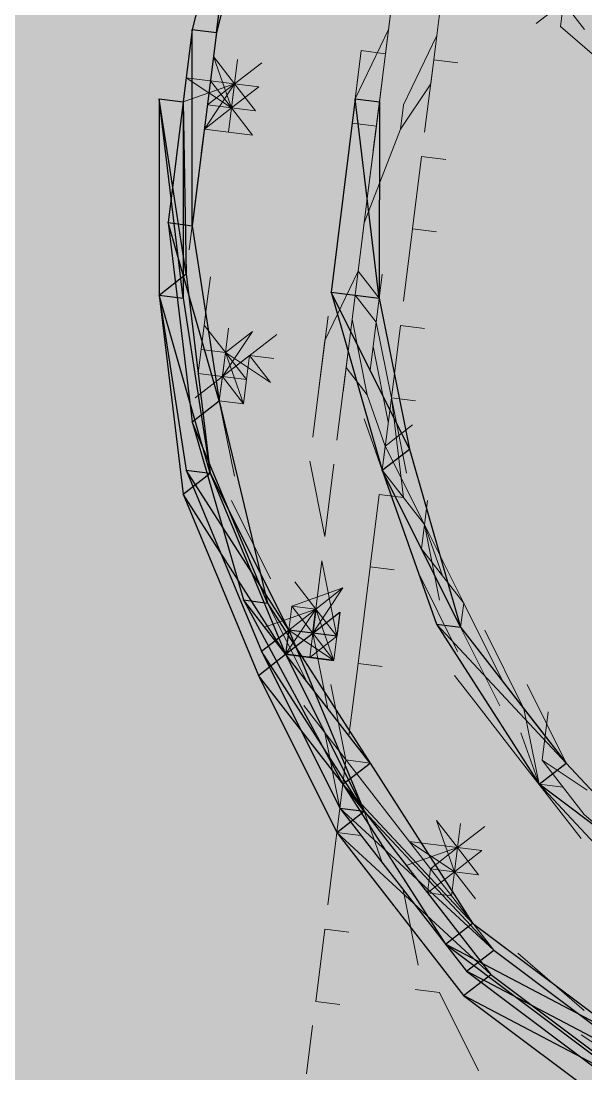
# Model space of a CAD drawing. Header units: metres. Extents: x -4 to 509425, y 7549 to 4732445.
# Drawn here: x 475992.9451 to 475993.1417, y 4719727.5795 to 4719727.9458 of the extents above; entities that cross this region are included whole.
import ezdxf

# ---------------------------------------------------------------- set-up
doc = ezdxf.new("R2010")
doc.units = ezdxf.units.M
doc.header["$LTSCALE"] = 0.01
doc.header["$MEASUREMENT"] = 0
doc.layers.get('0').update_dxf_attribs({"lineweight": 0})
doc.layers.add('_SUBESTACIÓN', color=1, linetype='Continuous')
doc.layers.add('SUBESTACION LA VID', color=253, linetype='Continuous')

# ---------------------------------------------------------------- blocks, each defined once
blk = doc.blocks.new('A$Cfff6051d')
at = {"layer": 'SUBESTACION LA VID', "transparency": 33554687}
h = blk.add_hatch(color=256, dxfattribs=at)
h.dxf.hatch_style = 2
h.paths.add_polyline_path([(475993.04663, 4719727.73284), (475993.05608, 4719727.74019), (475993.05503, 4719727.73179)])
h = blk.add_hatch(color=256, dxfattribs=at)
h.dxf.hatch_style = 2
h.paths.add_polyline_path([(475993.03717, 4719727.7255), (475993.04663, 4719727.73284), (475993.03823, 4719727.7339)])
at = {"layer": 'SUBESTACION LA VID', "lineweight": 0}
for p, q in [((475993.0131, 4719727.94182), (475993.01731, 4719727.97543)), ((475993.0719, 4719727.93445), (475993.07611, 4719727.96806)), ((475993.07611, 4719727.96806), (475993.07295, 4719727.94285)), ((475993.07611, 4719727.96806), (475993.07295, 4719727.94285)), ((475993.08975, 4719727.94075), (475993.09186, 4719727.95755)), ((475993.0047, 4719727.94288), (475993.00154, 4719727.91768)), ((475993.0047, 4719727.94288), (475993.00154, 4719727.91768)), ((475993.00154, 4719727.91768), (475993.0047, 4719727.94288)), ((475993.07295, 4719727.94285), (475993.06139, 4719727.91871)), ((475993.07295, 4719727.94285), (475993.06874, 4719727.90925)), ((475993.07295, 4719727.94285), (475993.06979, 4719727.91765)), ((475993.1559, 4719727.92392), (475993.13281, 4719727.94388)), ((475993.00365, 4719727.93448), (475993.00154, 4719727.91768)), ((475993.00994, 4719727.91662), (475993.01205, 4719727.93342)), ((475993.0635, 4719727.93551), (475993.06034, 4719727.91031)), ((475993.02045, 4719727.93237), (475993.01834, 4719727.91557)), ((475993.08554, 4719727.90715), (475993.0887, 4719727.93235)), ((475993.0971, 4719727.93129), (475993.0887, 4719727.93235)), ((475993.00259, 4719727.92608), (475993.01939, 4719727.92397)), ((475993.06245, 4719727.92711), (475993.06034, 4719727.91031)), ((475993.07085, 4719727.92605), (475993.06769, 4719727.90085)), ((475993.07085, 4719727.92605), (475993.06769, 4719727.90085)), ((475993.06979, 4719727.91765), (475993.07085, 4719727.92605)), ((475993.00783, 4719727.89982), (475993.00994, 4719727.91662)), ((475993.00994, 4719727.91662), (475993.00994, 4719727.91662)), ((475993.00994, 4719727.91662), (475993.00994, 4719727.91662)), ((475993.02674, 4719727.91452), (475993.01834, 4719727.91557)), ((475993.02674, 4719727.91452), (475993.01834, 4719727.91557)), ((475993.02674, 4719727.91452), (475993.01834, 4719727.91557)), ((475993.06979, 4719727.91765), (475993.06558, 4719727.88405)), ((475993.06034, 4719727.91031), (475993.05718, 4719727.8851)), ((475993.06034, 4719727.91031), (475993.05718, 4719727.8851)), ((475993.05718, 4719727.8851), (475993.06034, 4719727.91031)), ((475993.06034, 4719727.91031), (475993.06874, 4719727.90925)), ((475993.06034, 4719727.91031), (475993.06874, 4719727.90925)), ((475993.07714, 4719727.9082), (475993.06453, 4719727.87565)), ((475993.07714, 4719727.9082), (475993.06453, 4719727.87565)), ((475993.06874, 4719727.90925), (475993.06558, 4719727.88405)), ((475993.06558, 4719727.88405), (475993.06874, 4719727.90925)), ((475993.08133, 4719727.87354), (475993.08449, 4719727.89874)), ((475993.09289, 4719727.89769), (475993.08449, 4719727.89874)), ((475993.00362, 4719727.86622), (475993.00678, 4719727.89142)), ((475993.06558, 4719727.88405), (475993.06242, 4719727.85885)), ((475993.05297, 4719727.8515), (475993.05613, 4719727.8767)), ((475993.06453, 4719727.87565), (475993.06137, 4719727.85045)), ((475993.06453, 4719727.87565), (475993.06137, 4719727.85045)), ((475993.06137, 4719727.85045), (475993.06453, 4719727.87565)), ((475993.07817, 4719727.84834), (475993.08133, 4719727.87354)), ((475993.08973, 4719727.87249), (475993.08133, 4719727.87354)), ((475993.06348, 4719727.86725), (475993.05926, 4719727.83365)), ((475993.06348, 4719727.86725), (475993.05926, 4719727.83365)), ((475993.07082, 4719727.8578), (475993.06661, 4719727.8242)), ((475993.06977, 4719727.8494), (475993.06661, 4719727.8242)), ((475993.04876, 4719727.8179), (475993.05192, 4719727.8431)), ((475993.05716, 4719727.81685), (475993.06032, 4719727.84205)), ((475993.06032, 4719727.84205), (475993.06556, 4719727.8158)), ((475993.06032, 4719727.84205), (475993.06556, 4719727.8158)), ((475993.06872, 4719727.841), (475993.07396, 4719727.81474)), ((475993.07396, 4719727.81474), (475993.07712, 4719727.83994)), ((475993.08552, 4719727.83889), (475993.07712, 4719727.83994)), ((475993.01516, 4719727.82211), (475993.03406, 4719727.83681)), ((475993.05086, 4719727.8347), (475993.04665, 4719727.8011)), ((475993.01621, 4719727.83051), (475993.00781, 4719727.83157)), ((475993.01621, 4719727.83051), (475993.00781, 4719727.83157)), ((475993.01621, 4719727.83051), (475993.00781, 4719727.83157)), ((475993.01621, 4719727.83051), (475993.00781, 4719727.83157)), ((475993.05926, 4719727.83365), (475993.05505, 4719727.80005)), ((475993.06766, 4719727.8326), (475993.0729, 4719727.80634)), ((475993.02461, 4719727.82946), (475993.02461, 4719727.82946)), ((475993.02461, 4719727.82946), (475993.02461, 4719727.82946)), ((475993.01516, 4719727.82211), (475993.00676, 4719727.82317)), ((475993.01516, 4719727.82211), (475993.00676, 4719727.82317)), ((475993.01516, 4719727.82211), (475993.02356, 4719727.82106)), ((475993.0225, 4719727.81266), (475993.02356, 4719727.82106)), ((475993.02356, 4719727.82106), (475993.02356, 4719727.82106)), ((475993.01934, 4719727.78746), (475993.0141, 4719727.81371)), ((475993.0708, 4719727.78954), (475993.07396, 4719727.81474)), ((475993.08236, 4719727.81369), (475993.07396, 4719727.81474)), ((475993.07396, 4719727.81474), (475993.0792, 4719727.78849)), ((475993.07396, 4719727.81474), (475993.07814, 4719727.78009)), ((475993.0456, 4719727.7927), (475993.05084, 4719727.76645)), ((475993.054, 4719727.79165), (475993.05084, 4719727.76645)), ((475993.0708, 4719727.78954), (475993.08444, 4719727.76223)), ((475993.06658, 4719727.75594), (475993.06974, 4719727.78114)), ((475993.07814, 4719727.78009), (475993.06974, 4719727.78114)), ((475993.03193, 4719727.75175), (475993.01829, 4719727.77906)), ((475993.0855, 4719727.77063), (475993.09074, 4719727.74438)), ((475993.0855, 4719727.77063), (475993.09074, 4719727.74438)), ((475993.09914, 4719727.74333), (475993.08444, 4719727.76223)), ((475993.06237, 4719727.72234), (475993.06658, 4719727.75594)), ((475993.07498, 4719727.75489), (475993.06658, 4719727.75594)), ((475993.08339, 4719727.75383), (475993.09703, 4719727.72653)), ((475993.03928, 4719727.7423), (475993.05713, 4719727.74859)), ((475993.04452, 4719727.71604), (475993.03088, 4719727.74335)), ((475993.09914, 4719727.74333), (475993.11278, 4719727.71602)), ((475993.09914, 4719727.74333), (475993.11278, 4719727.71602)), ((475993.03928, 4719727.7423), (475993.03823, 4719727.7339)), ((475993.04768, 4719727.74124), (475993.03928, 4719727.7423)), ((475993.05608, 4719727.74019), (475993.05503, 4719727.73179)), ((475993.03823, 4719727.7339), (475993.03823, 4719727.7339)), ((475993.05503, 4719727.73179), (475993.04663, 4719727.73284)), ((475993.05503, 4719727.73179), (475993.04663, 4719727.73284)), ((475993.09808, 4719727.73493), (475993.11172, 4719727.70762)), ((475993.09808, 4719727.73493), (475993.09808, 4719727.73493)), ((475993.09808, 4719727.73493), (475993.11172, 4719727.70762)), ((475993.10648, 4719727.73387), (475993.12012, 4719727.70657)), ((475993.10543, 4719727.72547), (475993.12012, 4719727.70657)), ((475993.05921, 4719727.69714), (475993.06237, 4719727.72234)), ((475993.07077, 4719727.72129), (475993.06237, 4719727.72234)), ((475993.05292, 4719727.71499), (475993.05816, 4719727.68874)), ((475993.12118, 4719727.71497), (475993.13482, 4719727.68766)), ((475993.06551, 4719727.67928), (475993.04347, 4719727.70764)), ((475993.12012, 4719727.70657), (475993.13482, 4719727.68766)), ((475993.05081, 4719727.69819), (475993.05605, 4719727.67194)), ((475993.055, 4719727.66354), (475993.05816, 4719727.68874)), ((475993.06656, 4719727.68768), (475993.05816, 4719727.68874)), ((475993.11802, 4719727.68977), (475993.14006, 4719727.66141)), ((475993.08755, 4719727.65092), (475993.06551, 4719727.67928)), ((475993.14111, 4719727.66981), (475993.1642, 4719727.64985)), ((475993.14111, 4719727.66981), (475993.1642, 4719727.64985)), ((475993.097, 4719727.65827), (475993.09806, 4719727.66667)), ((475993.05184, 4719727.63833), (475993.055, 4719727.66354)), ((475993.0634, 4719727.66248), (475993.055, 4719727.66354)), ((475993.0802, 4719727.66038), (475993.097, 4719727.65827)), ((475993.0802, 4719727.66038), (475993.09595, 4719727.64987)), ((475993.0886, 4719727.65932), (475993.0886, 4719727.65932)), ((475993.10435, 4719727.64882), (475993.097, 4719727.65827)), ((475993.1054, 4719727.65722), (475993.097, 4719727.65827)), ((475993.08755, 4719727.65092), (475993.08755, 4719727.65092)), ((475993.08755, 4719727.65092), (475993.08755, 4719727.65092)), ((475993.10959, 4719727.62256), (475993.08755, 4719727.65092)), ((475993.10435, 4719727.64882), (475993.09595, 4719727.64987)), ((475993.0781, 4719727.64358), (475993.08334, 4719727.61732)), ((475993.0865, 4719727.64252), (475993.0949, 4719727.64147)), ((475993.04763, 4719727.60473), (475993.05079, 4719727.62993)), ((475993.05919, 4719727.62888), (475993.05079, 4719727.62993)), ((475993.14109, 4719727.60155), (475993.11799, 4719727.62151)), ((475993.05603, 4719727.60368), (475993.04763, 4719727.60473)), ((475993.04447, 4719727.57953), (475993.04657, 4719727.59633)), ((475993.17153, 4719727.57213), (475993.14003, 4719727.59315))]:
    blk.add_line(p, q, dxfattribs=at)
for points in [[(475993.07611, 4719727.96806), (475993.07295, 4719727.94285), (475993.0719, 4719727.93445)], [(475993.07506, 4719727.95965), (475993.07295, 4719727.94285), (475993.0719, 4719727.93445)], [(475993.13386, 4719727.95228), (475993.12441, 4719727.94493), (475993.13386, 4719727.95228), (475993.13281, 4719727.94388), (475993.13386, 4719727.95228), (475993.14121, 4719727.94283)], [(475993.08975, 4719727.94075), (475993.08765, 4719727.92395), (475993.07714, 4719727.9082)], [(475993.08975, 4719727.94075), (475993.07819, 4719727.9166), (475993.07714, 4719727.9082)], [(475993.01939, 4719727.92397), (475993.01205, 4719727.93342), (475993.01834, 4719727.91557)], [(475993.0719, 4719727.93445), (475993.0635, 4719727.93551), (475993.06034, 4719727.91031)], [(475993.02045, 4719727.93237), (475993.01939, 4719727.92397), (475993.02045, 4719727.93237)], [(475993.02779, 4719727.92292), (475993.01939, 4719727.92397), (475993.02885, 4719727.93132)], [(475993.01834, 4719727.91557), (475993.01099, 4719727.92502), (475993.01834, 4719727.91557), (475993.00259, 4719727.92608)], [(475993.00154, 4719727.91768), (475993.01939, 4719727.92397), (475993.00994, 4719727.91662), (475993.01939, 4719727.92397), (475993.00889, 4719727.90822)], [(475993.01939, 4719727.92397), (475993.01729, 4719727.90717), (475993.01939, 4719727.92397), (475993.02674, 4719727.91452), (475993.01939, 4719727.92397), (475993.02674, 4719727.91452)], [(475993.01834, 4719727.91557), (475993.01729, 4719727.90717), (475993.01834, 4719727.91557), (475993.02569, 4719727.90612), (475993.01834, 4719727.91557), (475993.02674, 4719727.91452), (475993.01834, 4719727.91557), (475993.02779, 4719727.92292)], [(475993.02779, 4719727.92292), (475993.01834, 4719727.91557), (475993.01939, 4719727.92397)], [(475993.00994, 4719727.91662), (475993.01834, 4719727.91557), (475993.00889, 4719727.90822)], [(475993.00994, 4719727.91662), (475993.00889, 4719727.90822), (475993.01834, 4719727.91557), (475993.00889, 4719727.90822)], [(475993.00994, 4719727.91662), (475993.00889, 4719727.90822), (475993.00994, 4719727.91662)], [(475993.01729, 4719727.90717), (475993.00889, 4719727.90822), (475993.01729, 4719727.90717), (475993.02569, 4719727.90612), (475993.01834, 4719727.91557), (475993.02569, 4719727.90612)], [(475993.01834, 4719727.91557), (475993.01729, 4719727.90717), (475993.01834, 4719727.91557), (475993.02674, 4719727.91452), (475993.01834, 4719727.91557), (475993.02674, 4719727.91452)], [(475993.05929, 4719727.9019), (475993.05613, 4719727.8767), (475993.05508, 4719727.8683)], [(475993.06663, 4719727.89245), (475993.06558, 4719727.88405), (475993.06242, 4719727.85885)], [(475993.06453, 4719727.87565), (475993.06137, 4719727.85045), (475993.06872, 4719727.841)], [(475993.06453, 4719727.87565), (475993.06242, 4719727.85885), (475993.06977, 4719727.8494)], [(475993.06348, 4719727.86725), (475993.06242, 4719727.85885), (475993.05086, 4719727.8347)], [(475993.00676, 4719727.82317), (475993.00992, 4719727.84837), (475993.01097, 4719727.85677)], [(475993.01621, 4719727.83051), (475993.02566, 4719727.83786), (475993.01621, 4719727.83051), (475993.01726, 4719727.83891), (475993.01621, 4719727.83051), (475993.00886, 4719727.83997)], [(475993.01726, 4719727.83891), (475993.01516, 4719727.82211), (475993.01621, 4719727.83051)], [(475993.02356, 4719727.82106), (475993.02461, 4719727.82946), (475993.01516, 4719727.82211), (475993.02566, 4719727.83786)], [(475993.0141, 4719727.81371), (475993.01621, 4719727.83051), (475993.0141, 4719727.81371)], [(475993.0225, 4719727.81266), (475993.01621, 4719727.83051), (475993.02356, 4719727.82106)], [(475993.01621, 4719727.83051), (475993.03196, 4719727.82001), (475993.02461, 4719727.82946), (475993.03301, 4719727.82841)], [(475993.05821, 4719727.82525), (475993.06556, 4719727.8158), (475993.07185, 4719727.79794)], [(475993.01516, 4719727.82211), (475993.00676, 4719727.82317), (475993.01516, 4719727.82211), (475993.0057, 4719727.81477)], [(475993.01516, 4719727.82211), (475993.00676, 4719727.82317), (475993.01516, 4719727.82211), (475993.0141, 4719727.81371), (475993.01516, 4719727.82211), (475993.0225, 4719727.81266)], [(475993.01516, 4719727.82211), (475993.00676, 4719727.82317), (475993.01516, 4719727.82211), (475993.0141, 4719727.81371), (475993.01516, 4719727.82211), (475993.0225, 4719727.81266), (475993.01516, 4719727.82211)], [(475993.02356, 4719727.82106), (475993.0225, 4719727.81266), (475993.02356, 4719727.82106)], [(475993.0141, 4719727.81371), (475993.0225, 4719727.81266), (475993.0141, 4719727.81371)], [(475993.0645, 4719727.8074), (475993.0708, 4719727.78954), (475993.07709, 4719727.77169)], [(475993.0645, 4719727.8074), (475993.0708, 4719727.78954), (475993.07814, 4719727.78009)], [(475993.0813, 4719727.80529), (475993.07185, 4719727.79794), (475993.0855, 4719727.77063)], [(475993.07185, 4719727.79794), (475993.0708, 4719727.78954), (475993.0855, 4719727.77063)], [(475993.08655, 4719727.77903), (475993.08444, 4719727.76223), (475993.09179, 4719727.75278)], [(475993.08655, 4719727.77903), (475993.0855, 4719727.77063), (475993.09179, 4719727.75278)], [(475993.0855, 4719727.77063), (475993.09914, 4719727.74333), (475993.09808, 4719727.73493)], [(475993.04978, 4719727.75805), (475993.04663, 4719727.73284), (475993.05187, 4719727.70659)], [(475993.04978, 4719727.75805), (475993.05503, 4719727.73179), (475993.05397, 4719727.72339)], [(475993.04873, 4719727.74964), (475993.04768, 4719727.74124), (475993.04033, 4719727.7507)], [(475993.05608, 4719727.74019), (475993.04663, 4719727.73284), (475993.05713, 4719727.74859), (475993.04768, 4719727.74124)], [(475993.02983, 4719727.73495), (475993.04768, 4719727.74124), (475993.03823, 4719727.7339)], [(475993.04768, 4719727.74124), (475993.03717, 4719727.7255), (475993.04663, 4719727.73284)], [(475993.04663, 4719727.73284), (475993.03928, 4719727.7423), (475993.03823, 4719727.7339)], [(475993.03823, 4719727.7339), (475993.05397, 4719727.72339), (475993.04768, 4719727.74124), (475993.05503, 4719727.73179), (475993.04768, 4719727.74124)], [(475993.05608, 4719727.74019), (475993.04663, 4719727.73284), (475993.04768, 4719727.74124), (475993.04663, 4719727.73284)], [(475993.05503, 4719727.73179), (475993.05608, 4719727.74019), (475993.04663, 4719727.73284)], [(475993.03823, 4719727.7339), (475993.03717, 4719727.7255), (475993.04663, 4719727.73284), (475993.04557, 4719727.72444), (475993.04663, 4719727.73284), (475993.04557, 4719727.72444)], [(475993.03823, 4719727.7339), (475993.03717, 4719727.7255), (475993.04663, 4719727.73284), (475993.04557, 4719727.72444), (475993.04663, 4719727.73284), (475993.05397, 4719727.72339), (475993.04663, 4719727.73284)], [(475993.03823, 4719727.7339), (475993.03717, 4719727.7255), (475993.04557, 4719727.72444), (475993.03717, 4719727.7255)], [(475993.04557, 4719727.72444), (475993.05397, 4719727.72339), (475993.04663, 4719727.73284)], [(475993.05397, 4719727.72339), (475993.05503, 4719727.73179), (475993.04557, 4719727.72444)], [(475993.04663, 4719727.73284), (475993.05503, 4719727.73179), (475993.04663, 4719727.73284)], [(475993.05503, 4719727.73179), (475993.04663, 4719727.73284), (475993.05503, 4719727.73179)], [(475993.09598, 4719727.71813), (475993.10332, 4719727.70867), (475993.11802, 4719727.68977)], [(475993.12012, 4719727.70657), (475993.12536, 4719727.68031), (475993.13376, 4719727.67926)], [(475993.12852, 4719727.70551), (475993.12642, 4719727.68871), (475993.14216, 4719727.6782)], [(475993.11907, 4719727.69817), (475993.12536, 4719727.68031), (475993.13376, 4719727.67926)], [(475993.12747, 4719727.69711), (475993.12642, 4719727.68871), (475993.14111, 4719727.66981)], [(475993.05711, 4719727.68034), (475993.06445, 4719727.67088), (475993.07075, 4719727.65303)], [(475993.09806, 4719727.66667), (475993.097, 4719727.65827), (475993.08966, 4719727.66772), (475993.097, 4719727.65827), (475993.08966, 4719727.66772)], [(475993.097, 4719727.65827), (475993.08966, 4719727.66772), (475993.09595, 4719727.64987), (475993.08966, 4719727.66772)], [(475993.09595, 4719727.64987), (475993.1054, 4719727.65722), (475993.097, 4719727.65827), (475993.10646, 4719727.66562)], [(475993.097, 4719727.65827), (475993.10646, 4719727.66562), (475993.097, 4719727.65827), (475993.10646, 4719727.66562)], [(475993.07915, 4719727.65198), (475993.097, 4719727.65827), (475993.08755, 4719727.65092), (475993.097, 4719727.65827), (475993.08755, 4719727.65092)], [(475993.09595, 4719727.64987), (475993.0865, 4719727.64252), (475993.09595, 4719727.64987), (475993.0949, 4719727.64147), (475993.09595, 4719727.64987), (475993.10435, 4719727.64882), (475993.09595, 4719727.64987), (475993.1054, 4719727.65722), (475993.09595, 4719727.64987)], [(475993.09595, 4719727.64987), (475993.097, 4719727.65827), (475993.10435, 4719727.64882), (475993.097, 4719727.65827), (475993.10435, 4719727.64882), (475993.097, 4719727.65827), (475993.1054, 4719727.65722)], [(475993.08755, 4719727.65092), (475993.0865, 4719727.64252), (475993.09595, 4719727.64987)], [(475993.08755, 4719727.65092), (475993.09595, 4719727.64987), (475993.10435, 4719727.64882), (475993.09595, 4719727.64987)], [(475993.1033, 4719727.64042), (475993.09595, 4719727.64987), (475993.10435, 4719727.64882), (475993.09595, 4719727.64987)], [(475993.08229, 4719727.60892), (475993.09069, 4719727.60787), (475993.10433, 4719727.58056)]]:
    blk.add_lwpolyline(points, dxfattribs=at)
at = {"layer": 'SUBESTACION LA VID'}
for points in [[(475993.04663, 4719727.73284), (475993.05608, 4719727.74019), (475993.05503, 4719727.73179)], [(475993.03717, 4719727.7255), (475993.04663, 4719727.73284), (475993.03823, 4719727.7339)]]:
    blk.add_lwpolyline(points, close=True, dxfattribs=at)
at = {"layer": 'SUBESTACION LA VID', "lineweight": 0}
for points in [[(475993.04663, 4719727.73284), (475993.05608, 4719727.74019), (475993.05503, 4719727.73179)], [(475993.03717, 4719727.7255), (475993.04663, 4719727.73284), (475993.03823, 4719727.7339)]]:
    blk.add_lwpolyline(points, close=True, dxfattribs=at)
at = {"layer": 'SUBESTACION LA VID'}
for points, knots in [([(475993.02153, 4719728.00903), (475993.02153, 4719728.00903), (475993.0131, 4719727.94182), (475993.0131, 4719727.94182), (475993.0131, 4719727.94182), (475993.0047, 4719727.94288), (475993.0047, 4719727.94288), (475993.0047, 4719727.94288), (475993.02153, 4719728.00903), (475993.02153, 4719728.00903)], [0, 0, 0, 0, 1, 1, 1, 2, 2, 2, 3, 3, 3, 3]), ([(475993.02993, 4719728.00797), (475993.02993, 4719728.00797), (475993.02153, 4719728.00903), (475993.02153, 4719728.00903), (475993.02153, 4719728.00903), (475993.0131, 4719727.94182), (475993.0131, 4719727.94182), (475993.0131, 4719727.94182), (475993.02993, 4719728.00797), (475993.02993, 4719728.00797)], [0, 0, 0, 0, 1, 1, 1, 2, 2, 2, 3, 3, 3, 3]), ([(475993.0047, 4719727.94288), (475993.0047, 4719727.94288), (475993.00468, 4719727.87462), (475993.00468, 4719727.87462), (475993.00468, 4719727.87462), (475992.99628, 4719727.87568), (475992.99628, 4719727.87568), (475992.99628, 4719727.87568), (475993.0047, 4719727.94288), (475993.0047, 4719727.94288)], [0, 0, 0, 0, 1, 1, 1, 2, 2, 2, 3, 3, 3, 3]), ([(475993.0131, 4719727.94182), (475993.0131, 4719727.94182), (475993.0047, 4719727.94288), (475993.0047, 4719727.94288), (475993.0047, 4719727.94288), (475993.00468, 4719727.87462), (475993.00468, 4719727.87462), (475993.00468, 4719727.87462), (475993.0131, 4719727.94182), (475993.0131, 4719727.94182)], [0, 0, 0, 0, 1, 1, 1, 2, 2, 2, 3, 3, 3, 3]), ([(475992.99314, 4719727.91873), (475992.99314, 4719727.91873), (475993.00257, 4719727.85782), (475993.00257, 4719727.85782), (475993.00257, 4719727.85782), (475992.99312, 4719727.85047), (475992.99312, 4719727.85047), (475992.99312, 4719727.85047), (475992.99314, 4719727.91873), (475992.99314, 4719727.91873)], [0, 0, 0, 0, 1, 1, 1, 2, 2, 2, 3, 3, 3, 3]), ([(475992.99314, 4719727.91873), (475992.99314, 4719727.91873), (475993.00152, 4719727.84942), (475993.00152, 4719727.84942), (475993.00152, 4719727.84942), (475992.99312, 4719727.85047), (475992.99312, 4719727.85047), (475992.99312, 4719727.85047), (475992.99314, 4719727.91873), (475992.99314, 4719727.91873)], [0, 0, 0, 0, 1, 1, 1, 2, 2, 2, 3, 3, 3, 3]), ([(475992.99314, 4719727.91873), (475992.99314, 4719727.91873), (475993.00257, 4719727.85782), (475993.00257, 4719727.85782), (475993.00257, 4719727.85782), (475992.99312, 4719727.85047), (475992.99312, 4719727.85047), (475992.99312, 4719727.85047), (475992.99314, 4719727.91873), (475992.99314, 4719727.91873)], [0, 0, 0, 0, 1, 1, 1, 2, 2, 2, 3, 3, 3, 3]), ([(475993.00154, 4719727.91768), (475993.00154, 4719727.91768), (475992.99314, 4719727.91873), (475992.99314, 4719727.91873), (475992.99314, 4719727.91873), (475993.00257, 4719727.85782), (475993.00257, 4719727.85782), (475993.00257, 4719727.85782), (475993.00154, 4719727.91768), (475993.00154, 4719727.91768)], [0, 0, 0, 0, 1, 1, 1, 2, 2, 2, 3, 3, 3, 3]), ([(475993.00154, 4719727.91768), (475993.00154, 4719727.91768), (475992.99314, 4719727.91873), (475992.99314, 4719727.91873), (475992.99314, 4719727.91873), (475993.00152, 4719727.84942), (475993.00152, 4719727.84942), (475993.00152, 4719727.84942), (475993.00154, 4719727.91768), (475993.00154, 4719727.91768)], [0, 0, 0, 0, 1, 1, 1, 2, 2, 2, 3, 3, 3, 3]), ([(475993.00154, 4719727.91768), (475993.00154, 4719727.91768), (475992.99314, 4719727.91873), (475992.99314, 4719727.91873), (475992.99314, 4719727.91873), (475993.00257, 4719727.85782), (475993.00257, 4719727.85782), (475993.00257, 4719727.85782), (475993.00154, 4719727.91768), (475993.00154, 4719727.91768)], [0, 0, 0, 0, 1, 1, 1, 2, 2, 2, 3, 3, 3, 3]), ([(475993.06139, 4719727.91871), (475993.06139, 4719727.91871), (475993.06977, 4719727.8494), (475993.06977, 4719727.8494), (475993.06977, 4719727.8494), (475993.05297, 4719727.8515), (475993.05297, 4719727.8515), (475993.05297, 4719727.8515), (475993.06139, 4719727.91871), (475993.06139, 4719727.91871)], [0, 0, 0, 0, 1, 1, 1, 2, 2, 2, 3, 3, 3, 3]), ([(475993.06979, 4719727.91765), (475993.06979, 4719727.91765), (475993.06139, 4719727.91871), (475993.06139, 4719727.91871), (475993.06139, 4719727.91871), (475993.06977, 4719727.8494), (475993.06977, 4719727.8494), (475993.06977, 4719727.8494), (475993.06979, 4719727.91765), (475993.06979, 4719727.91765)], [0, 0, 0, 0, 1, 1, 1, 2, 2, 2, 3, 3, 3, 3]), ([(475993.00468, 4719727.87462), (475993.00468, 4719727.87462), (475992.99628, 4719727.87568), (475992.99628, 4719727.87568), (475992.99628, 4719727.87568), (475993.0141, 4719727.81371), (475993.0141, 4719727.81371), (475993.0141, 4719727.81371), (475993.00468, 4719727.87462), (475993.00468, 4719727.87462)], [0, 0, 0, 0, 1, 1, 1, 2, 2, 2, 3, 3, 3, 3]), ([(475992.99628, 4719727.87568), (475992.99628, 4719727.87568), (475993.0141, 4719727.81371), (475993.0141, 4719727.81371), (475993.0141, 4719727.81371), (475993.00465, 4719727.80637), (475993.00465, 4719727.80637), (475993.00465, 4719727.80637), (475992.99628, 4719727.87568), (475992.99628, 4719727.87568)], [0, 0, 0, 0, 1, 1, 1, 2, 2, 2, 3, 3, 3, 3]), ([(475993.00257, 4719727.85782), (475993.00257, 4719727.85782), (475992.99312, 4719727.85047), (475992.99312, 4719727.85047), (475992.99312, 4719727.85047), (475993.01094, 4719727.78851), (475993.01094, 4719727.78851), (475993.01094, 4719727.78851), (475993.00257, 4719727.85782), (475993.00257, 4719727.85782)], [0, 0, 0, 0, 1, 1, 1, 2, 2, 2, 3, 3, 3, 3]), ([(475993.00257, 4719727.85782), (475993.00257, 4719727.85782), (475992.99312, 4719727.85047), (475992.99312, 4719727.85047), (475992.99312, 4719727.85047), (475993.01094, 4719727.78851), (475993.01094, 4719727.78851), (475993.01094, 4719727.78851), (475993.00257, 4719727.85782), (475993.00257, 4719727.85782)], [0, 0, 0, 0, 1, 1, 1, 2, 2, 2, 3, 3, 3, 3]), ([(475992.99312, 4719727.85047), (475992.99312, 4719727.85047), (475993.01094, 4719727.78851), (475993.01094, 4719727.78851), (475993.01094, 4719727.78851), (475993.00254, 4719727.78957), (475993.00254, 4719727.78957), (475993.00254, 4719727.78957), (475992.99312, 4719727.85047), (475992.99312, 4719727.85047)], [0, 0, 0, 0, 1, 1, 1, 2, 2, 2, 3, 3, 3, 3]), ([(475993.00152, 4719727.84942), (475993.00152, 4719727.84942), (475992.99312, 4719727.85047), (475992.99312, 4719727.85047), (475992.99312, 4719727.85047), (475993.01094, 4719727.78851), (475993.01094, 4719727.78851), (475993.01094, 4719727.78851), (475993.00152, 4719727.84942), (475993.00152, 4719727.84942)], [0, 0, 0, 0, 1, 1, 1, 2, 2, 2, 3, 3, 3, 3]), ([(475992.99312, 4719727.85047), (475992.99312, 4719727.85047), (475993.01094, 4719727.78851), (475993.01094, 4719727.78851), (475993.01094, 4719727.78851), (475993.00149, 4719727.78117), (475993.00149, 4719727.78117), (475993.00149, 4719727.78117), (475992.99312, 4719727.85047), (475992.99312, 4719727.85047)], [0, 0, 0, 0, 1, 1, 1, 2, 2, 2, 3, 3, 3, 3]), ([(475993.06977, 4719727.8494), (475993.06977, 4719727.8494), (475993.05297, 4719727.8515), (475993.05297, 4719727.8515), (475993.05297, 4719727.8515), (475993.08025, 4719727.79689), (475993.08025, 4719727.79689), (475993.08025, 4719727.79689), (475993.06977, 4719727.8494), (475993.06977, 4719727.8494)], [0, 0, 0, 0, 1, 1, 1, 2, 2, 2, 3, 3, 3, 3]), ([(475993.05297, 4719727.8515), (475993.05297, 4719727.8515), (475993.08025, 4719727.79689), (475993.08025, 4719727.79689), (475993.08025, 4719727.79689), (475993.0708, 4719727.78954), (475993.0708, 4719727.78954), (475993.0708, 4719727.78954), (475993.05297, 4719727.8515), (475993.05297, 4719727.8515)], [0, 0, 0, 0, 1, 1, 1, 2, 2, 2, 3, 3, 3, 3]), ([(475993.0141, 4719727.81371), (475993.0141, 4719727.81371), (475993.00465, 4719727.80637), (475993.00465, 4719727.80637), (475993.00465, 4719727.80637), (475993.03088, 4719727.74335), (475993.03088, 4719727.74335), (475993.03088, 4719727.74335), (475993.0141, 4719727.81371), (475993.0141, 4719727.81371)], [0, 0, 0, 0, 1, 1, 1, 2, 2, 2, 3, 3, 3, 3]), ([(475993.00465, 4719727.80637), (475993.00465, 4719727.80637), (475993.03088, 4719727.74335), (475993.03088, 4719727.74335), (475993.03088, 4719727.74335), (475993.02248, 4719727.7444), (475993.02248, 4719727.7444), (475993.02248, 4719727.7444), (475993.00465, 4719727.80637), (475993.00465, 4719727.80637)], [0, 0, 0, 0, 1, 1, 1, 2, 2, 2, 3, 3, 3, 3]), ([(475993.08025, 4719727.79689), (475993.08025, 4719727.79689), (475993.0708, 4719727.78954), (475993.0708, 4719727.78954), (475993.0708, 4719727.78954), (475993.09808, 4719727.73493), (475993.09808, 4719727.73493), (475993.09808, 4719727.73493), (475993.08025, 4719727.79689), (475993.08025, 4719727.79689)], [0, 0, 0, 0, 1, 1, 1, 2, 2, 2, 3, 3, 3, 3]), ([(475993.01094, 4719727.78851), (475993.01094, 4719727.78851), (475993.00149, 4719727.78117), (475993.00149, 4719727.78117), (475993.00149, 4719727.78117), (475993.03717, 4719727.7255), (475993.03717, 4719727.7255), (475993.03717, 4719727.7255), (475993.01094, 4719727.78851), (475993.01094, 4719727.78851)], [0, 0, 0, 0, 1, 1, 1, 2, 2, 2, 3, 3, 3, 3]), ([(475993.01094, 4719727.78851), (475993.01094, 4719727.78851), (475993.00254, 4719727.78957), (475993.00254, 4719727.78957), (475993.00254, 4719727.78957), (475993.03823, 4719727.7339), (475993.03823, 4719727.7339), (475993.03823, 4719727.7339), (475993.01094, 4719727.78851), (475993.01094, 4719727.78851)], [0, 0, 0, 0, 1, 1, 1, 2, 2, 2, 3, 3, 3, 3]), ([(475993.00254, 4719727.78957), (475993.00254, 4719727.78957), (475993.03823, 4719727.7339), (475993.03823, 4719727.7339), (475993.03823, 4719727.7339), (475993.02877, 4719727.72655), (475993.02877, 4719727.72655), (475993.02877, 4719727.72655), (475993.00254, 4719727.78957), (475993.00254, 4719727.78957)], [0, 0, 0, 0, 1, 1, 1, 2, 2, 2, 3, 3, 3, 3]), ([(475993.0708, 4719727.78954), (475993.0708, 4719727.78954), (475993.09808, 4719727.73493), (475993.09808, 4719727.73493), (475993.09808, 4719727.73493), (475993.08968, 4719727.73598), (475993.08968, 4719727.73598), (475993.08968, 4719727.73598), (475993.0708, 4719727.78954), (475993.0708, 4719727.78954)], [0, 0, 0, 0, 1, 1, 1, 2, 2, 2, 3, 3, 3, 3]), ([(475993.00149, 4719727.78117), (475993.00149, 4719727.78117), (475993.03717, 4719727.7255), (475993.03717, 4719727.7255), (475993.03717, 4719727.7255), (475993.02772, 4719727.71815), (475993.02772, 4719727.71815), (475993.02772, 4719727.71815), (475993.00149, 4719727.78117), (475993.00149, 4719727.78117)], [0, 0, 0, 0, 1, 1, 1, 2, 2, 2, 3, 3, 3, 3]), ([(475993.03088, 4719727.74335), (475993.03088, 4719727.74335), (475993.02248, 4719727.7444), (475993.02248, 4719727.7444), (475993.02248, 4719727.7444), (475993.06656, 4719727.68768), (475993.06656, 4719727.68768), (475993.06656, 4719727.68768), (475993.03088, 4719727.74335), (475993.03088, 4719727.74335)], [0, 0, 0, 0, 1, 1, 1, 2, 2, 2, 3, 3, 3, 3]), ([(475993.02248, 4719727.7444), (475993.02248, 4719727.7444), (475993.06656, 4719727.68768), (475993.06656, 4719727.68768), (475993.06656, 4719727.68768), (475993.05711, 4719727.68034), (475993.05711, 4719727.68034), (475993.05711, 4719727.68034), (475993.02248, 4719727.7444), (475993.02248, 4719727.7444)], [0, 0, 0, 0, 1, 1, 1, 2, 2, 2, 3, 3, 3, 3]), ([(475993.04768, 4719727.74124), (475993.04768, 4719727.74124), (475993.04663, 4719727.73284), (475993.04663, 4719727.73284), (475993.04663, 4719727.73284), (475993.04768, 4719727.74124), (475993.04768, 4719727.74124)], [0, 0, 0, 0, 1, 1, 1, 2, 2, 2, 2]), ([(475993.09808, 4719727.73493), (475993.09808, 4719727.73493), (475993.08968, 4719727.73598), (475993.08968, 4719727.73598), (475993.08968, 4719727.73598), (475993.13482, 4719727.68766), (475993.13482, 4719727.68766), (475993.13482, 4719727.68766), (475993.09808, 4719727.73493), (475993.09808, 4719727.73493)], [0, 0, 0, 0, 1, 1, 1, 2, 2, 2, 3, 3, 3, 3]), ([(475993.08968, 4719727.73598), (475993.08968, 4719727.73598), (475993.13482, 4719727.68766), (475993.13482, 4719727.68766), (475993.13482, 4719727.68766), (475993.12536, 4719727.68031), (475993.12536, 4719727.68031), (475993.12536, 4719727.68031), (475993.08968, 4719727.73598), (475993.08968, 4719727.73598)], [0, 0, 0, 0, 1, 1, 1, 2, 2, 2, 3, 3, 3, 3]), ([(475993.03823, 4719727.7339), (475993.03823, 4719727.7339), (475993.02877, 4719727.72655), (475993.02877, 4719727.72655), (475993.02877, 4719727.72655), (475993.06445, 4719727.67088), (475993.06445, 4719727.67088), (475993.06445, 4719727.67088), (475993.03823, 4719727.7339), (475993.03823, 4719727.7339)], [0, 0, 0, 0, 1, 1, 1, 2, 2, 2, 3, 3, 3, 3]), ([(475993.03717, 4719727.7255), (475993.03717, 4719727.7255), (475993.02772, 4719727.71815), (475993.02772, 4719727.71815), (475993.02772, 4719727.71815), (475993.06445, 4719727.67088), (475993.06445, 4719727.67088), (475993.06445, 4719727.67088), (475993.03717, 4719727.7255), (475993.03717, 4719727.7255)], [0, 0, 0, 0, 1, 1, 1, 2, 2, 2, 3, 3, 3, 3]), ([(475993.02877, 4719727.72655), (475993.02877, 4719727.72655), (475993.06445, 4719727.67088), (475993.06445, 4719727.67088), (475993.06445, 4719727.67088), (475993.05605, 4719727.67194), (475993.05605, 4719727.67194), (475993.05605, 4719727.67194), (475993.02877, 4719727.72655), (475993.02877, 4719727.72655)], [0, 0, 0, 0, 1, 1, 1, 2, 2, 2, 3, 3, 3, 3]), ([(475993.03717, 4719727.7255), (475993.03717, 4719727.7255), (475993.05397, 4719727.72339), (475993.05397, 4719727.72339), (475993.05397, 4719727.72339), (475993.03717, 4719727.7255), (475993.03717, 4719727.7255)], [0, 0, 0, 0, 1, 1, 1, 2, 2, 2, 2]), ([(475993.02772, 4719727.71815), (475993.02772, 4719727.71815), (475993.06445, 4719727.67088), (475993.06445, 4719727.67088), (475993.06445, 4719727.67088), (475993.055, 4719727.66354), (475993.055, 4719727.66354), (475993.055, 4719727.66354), (475993.02772, 4719727.71815), (475993.02772, 4719727.71815)], [0, 0, 0, 0, 1, 1, 1, 2, 2, 2, 3, 3, 3, 3]), ([(475993.06656, 4719727.68768), (475993.06656, 4719727.68768), (475993.05711, 4719727.68034), (475993.05711, 4719727.68034), (475993.05711, 4719727.68034), (475993.10224, 4719727.63202), (475993.10224, 4719727.63202), (475993.10224, 4719727.63202), (475993.06656, 4719727.68768), (475993.06656, 4719727.68768)], [0, 0, 0, 0, 1, 1, 1, 2, 2, 2, 3, 3, 3, 3]), ([(475993.13482, 4719727.68766), (475993.13482, 4719727.68766), (475993.12536, 4719727.68031), (475993.12536, 4719727.68031), (475993.12536, 4719727.68031), (475993.17996, 4719727.63934), (475993.17996, 4719727.63934), (475993.17996, 4719727.63934), (475993.13482, 4719727.68766), (475993.13482, 4719727.68766)], [0, 0, 0, 0, 1, 1, 1, 2, 2, 2, 3, 3, 3, 3]), ([(475993.05711, 4719727.68034), (475993.05711, 4719727.68034), (475993.10224, 4719727.63202), (475993.10224, 4719727.63202), (475993.10224, 4719727.63202), (475993.09279, 4719727.62467), (475993.09279, 4719727.62467), (475993.09279, 4719727.62467), (475993.05711, 4719727.68034), (475993.05711, 4719727.68034)], [0, 0, 0, 0, 1, 1, 1, 2, 2, 2, 3, 3, 3, 3]), ([(475993.12536, 4719727.68031), (475993.12536, 4719727.68031), (475993.17996, 4719727.63934), (475993.17996, 4719727.63934), (475993.17996, 4719727.63934), (475993.1705, 4719727.63199), (475993.1705, 4719727.63199), (475993.1705, 4719727.63199), (475993.12536, 4719727.68031), (475993.12536, 4719727.68031)], [0, 0, 0, 0, 1, 1, 1, 2, 2, 2, 3, 3, 3, 3]), ([(475993.06445, 4719727.67088), (475993.06445, 4719727.67088), (475993.055, 4719727.66354), (475993.055, 4719727.66354), (475993.055, 4719727.66354), (475993.10854, 4719727.61416), (475993.10854, 4719727.61416), (475993.10854, 4719727.61416), (475993.06445, 4719727.67088), (475993.06445, 4719727.67088)], [0, 0, 0, 0, 1, 1, 1, 2, 2, 2, 3, 3, 3, 3]), ([(475993.06445, 4719727.67088), (475993.06445, 4719727.67088), (475993.05605, 4719727.67194), (475993.05605, 4719727.67194), (475993.05605, 4719727.67194), (475993.10959, 4719727.62256), (475993.10959, 4719727.62256), (475993.10959, 4719727.62256), (475993.06445, 4719727.67088), (475993.06445, 4719727.67088)], [0, 0, 0, 0, 1, 1, 1, 2, 2, 2, 3, 3, 3, 3]), ([(475993.05605, 4719727.67194), (475993.05605, 4719727.67194), (475993.10959, 4719727.62256), (475993.10959, 4719727.62256), (475993.10959, 4719727.62256), (475993.10014, 4719727.61522), (475993.10014, 4719727.61522), (475993.10014, 4719727.61522), (475993.05605, 4719727.67194), (475993.05605, 4719727.67194)], [0, 0, 0, 0, 1, 1, 1, 2, 2, 2, 3, 3, 3, 3]), ([(475993.055, 4719727.66354), (475993.055, 4719727.66354), (475993.10854, 4719727.61416), (475993.10854, 4719727.61416), (475993.10854, 4719727.61416), (475993.09909, 4719727.60682), (475993.09909, 4719727.60682), (475993.09909, 4719727.60682), (475993.055, 4719727.66354), (475993.055, 4719727.66354)], [0, 0, 0, 0, 1, 1, 1, 2, 2, 2, 3, 3, 3, 3]), ([(475993.10224, 4719727.63202), (475993.10224, 4719727.63202), (475993.09279, 4719727.62467), (475993.09279, 4719727.62467), (475993.09279, 4719727.62467), (475993.15683, 4719727.59104), (475993.15683, 4719727.59104), (475993.15683, 4719727.59104), (475993.10224, 4719727.63202), (475993.10224, 4719727.63202)], [0, 0, 0, 0, 1, 1, 1, 2, 2, 2, 3, 3, 3, 3]), ([(475993.09279, 4719727.62467), (475993.09279, 4719727.62467), (475993.15683, 4719727.59104), (475993.15683, 4719727.59104), (475993.15683, 4719727.59104), (475993.14738, 4719727.5837), (475993.14738, 4719727.5837), (475993.14738, 4719727.5837), (475993.09279, 4719727.62467), (475993.09279, 4719727.62467)], [0, 0, 0, 0, 1, 1, 1, 2, 2, 2, 3, 3, 3, 3]), ([(475993.10959, 4719727.62256), (475993.10959, 4719727.62256), (475993.10014, 4719727.61522), (475993.10014, 4719727.61522), (475993.10014, 4719727.61522), (475993.16418, 4719727.58159), (475993.16418, 4719727.58159), (475993.16418, 4719727.58159), (475993.10959, 4719727.62256), (475993.10959, 4719727.62256)], [0, 0, 0, 0, 1, 1, 1, 2, 2, 2, 3, 3, 3, 3]), ([(475993.10014, 4719727.61522), (475993.10014, 4719727.61522), (475993.16418, 4719727.58159), (475993.16418, 4719727.58159), (475993.16418, 4719727.58159), (475993.15473, 4719727.57424), (475993.15473, 4719727.57424), (475993.15473, 4719727.57424), (475993.10014, 4719727.61522), (475993.10014, 4719727.61522)], [0, 0, 0, 0, 1, 1, 1, 2, 2, 2, 3, 3, 3, 3]), ([(475993.10854, 4719727.61416), (475993.10854, 4719727.61416), (475993.09909, 4719727.60682), (475993.09909, 4719727.60682), (475993.09909, 4719727.60682), (475993.16313, 4719727.57319), (475993.16313, 4719727.57319), (475993.16313, 4719727.57319), (475993.10854, 4719727.61416), (475993.10854, 4719727.61416)], [0, 0, 0, 0, 1, 1, 1, 2, 2, 2, 3, 3, 3, 3]), ([(475993.09909, 4719727.60682), (475993.09909, 4719727.60682), (475993.16313, 4719727.57319), (475993.16313, 4719727.57319), (475993.16313, 4719727.57319), (475993.15367, 4719727.56584), (475993.15367, 4719727.56584), (475993.15367, 4719727.56584), (475993.09909, 4719727.60682), (475993.09909, 4719727.60682)], [0, 0, 0, 0, 1, 1, 1, 2, 2, 2, 3, 3, 3, 3])]:
    blk.add_open_spline(points, degree=3, knots=knots, dxfattribs=at)
at = {"layer": 'SUBESTACION LA VID', "lineweight": 0}
for points, knots in [([(475993.02153, 4719728.00903), (475993.02153, 4719728.00903), (475993.0131, 4719727.94182), (475993.0131, 4719727.94182), (475993.0131, 4719727.94182), (475993.0047, 4719727.94288), (475993.0047, 4719727.94288), (475993.0047, 4719727.94288), (475993.02153, 4719728.00903), (475993.02153, 4719728.00903)], [0, 0, 0, 0, 1, 1, 1, 2, 2, 2, 3, 3, 3, 3]), ([(475993.02993, 4719728.00797), (475993.02993, 4719728.00797), (475993.02153, 4719728.00903), (475993.02153, 4719728.00903), (475993.02153, 4719728.00903), (475993.0131, 4719727.94182), (475993.0131, 4719727.94182), (475993.0131, 4719727.94182), (475993.02993, 4719728.00797), (475993.02993, 4719728.00797)], [0, 0, 0, 0, 1, 1, 1, 2, 2, 2, 3, 3, 3, 3]), ([(475993.0047, 4719727.94288), (475993.0047, 4719727.94288), (475993.00468, 4719727.87462), (475993.00468, 4719727.87462), (475993.00468, 4719727.87462), (475992.99628, 4719727.87568), (475992.99628, 4719727.87568), (475992.99628, 4719727.87568), (475993.0047, 4719727.94288), (475993.0047, 4719727.94288)], [0, 0, 0, 0, 1, 1, 1, 2, 2, 2, 3, 3, 3, 3]), ([(475993.0131, 4719727.94182), (475993.0131, 4719727.94182), (475993.0047, 4719727.94288), (475993.0047, 4719727.94288), (475993.0047, 4719727.94288), (475993.00468, 4719727.87462), (475993.00468, 4719727.87462), (475993.00468, 4719727.87462), (475993.0131, 4719727.94182), (475993.0131, 4719727.94182)], [0, 0, 0, 0, 1, 1, 1, 2, 2, 2, 3, 3, 3, 3]), ([(475992.99314, 4719727.91873), (475992.99314, 4719727.91873), (475993.00257, 4719727.85782), (475993.00257, 4719727.85782), (475993.00257, 4719727.85782), (475992.99312, 4719727.85047), (475992.99312, 4719727.85047), (475992.99312, 4719727.85047), (475992.99314, 4719727.91873), (475992.99314, 4719727.91873)], [0, 0, 0, 0, 1, 1, 1, 2, 2, 2, 3, 3, 3, 3]), ([(475992.99314, 4719727.91873), (475992.99314, 4719727.91873), (475993.00152, 4719727.84942), (475993.00152, 4719727.84942), (475993.00152, 4719727.84942), (475992.99312, 4719727.85047), (475992.99312, 4719727.85047), (475992.99312, 4719727.85047), (475992.99314, 4719727.91873), (475992.99314, 4719727.91873)], [0, 0, 0, 0, 1, 1, 1, 2, 2, 2, 3, 3, 3, 3]), ([(475993.00154, 4719727.91768), (475993.00154, 4719727.91768), (475992.99314, 4719727.91873), (475992.99314, 4719727.91873), (475992.99314, 4719727.91873), (475993.00257, 4719727.85782), (475993.00257, 4719727.85782), (475993.00257, 4719727.85782), (475993.00154, 4719727.91768), (475993.00154, 4719727.91768)], [0, 0, 0, 0, 1, 1, 1, 2, 2, 2, 3, 3, 3, 3]), ([(475993.00154, 4719727.91768), (475993.00154, 4719727.91768), (475992.99314, 4719727.91873), (475992.99314, 4719727.91873), (475992.99314, 4719727.91873), (475993.00152, 4719727.84942), (475993.00152, 4719727.84942), (475993.00152, 4719727.84942), (475993.00154, 4719727.91768), (475993.00154, 4719727.91768)], [0, 0, 0, 0, 1, 1, 1, 2, 2, 2, 3, 3, 3, 3]), ([(475993.06139, 4719727.91871), (475993.06139, 4719727.91871), (475993.06977, 4719727.8494), (475993.06977, 4719727.8494), (475993.06977, 4719727.8494), (475993.05297, 4719727.8515), (475993.05297, 4719727.8515), (475993.05297, 4719727.8515), (475993.06139, 4719727.91871), (475993.06139, 4719727.91871)], [0, 0, 0, 0, 1, 1, 1, 2, 2, 2, 3, 3, 3, 3]), ([(475993.06979, 4719727.91765), (475993.06979, 4719727.91765), (475993.06139, 4719727.91871), (475993.06139, 4719727.91871), (475993.06139, 4719727.91871), (475993.06977, 4719727.8494), (475993.06977, 4719727.8494), (475993.06977, 4719727.8494), (475993.06979, 4719727.91765), (475993.06979, 4719727.91765)], [0, 0, 0, 0, 1, 1, 1, 2, 2, 2, 3, 3, 3, 3]), ([(475993.00468, 4719727.87462), (475993.00468, 4719727.87462), (475992.99628, 4719727.87568), (475992.99628, 4719727.87568), (475992.99628, 4719727.87568), (475993.0141, 4719727.81371), (475993.0141, 4719727.81371), (475993.0141, 4719727.81371), (475993.00468, 4719727.87462), (475993.00468, 4719727.87462)], [0, 0, 0, 0, 1, 1, 1, 2, 2, 2, 3, 3, 3, 3]), ([(475992.99628, 4719727.87568), (475992.99628, 4719727.87568), (475993.0141, 4719727.81371), (475993.0141, 4719727.81371), (475993.0141, 4719727.81371), (475993.00465, 4719727.80637), (475993.00465, 4719727.80637), (475993.00465, 4719727.80637), (475992.99628, 4719727.87568), (475992.99628, 4719727.87568)], [0, 0, 0, 0, 1, 1, 1, 2, 2, 2, 3, 3, 3, 3]), ([(475993.00257, 4719727.85782), (475993.00257, 4719727.85782), (475992.99312, 4719727.85047), (475992.99312, 4719727.85047), (475992.99312, 4719727.85047), (475993.01094, 4719727.78851), (475993.01094, 4719727.78851), (475993.01094, 4719727.78851), (475993.00257, 4719727.85782), (475993.00257, 4719727.85782)], [0, 0, 0, 0, 1, 1, 1, 2, 2, 2, 3, 3, 3, 3]), ([(475992.99312, 4719727.85047), (475992.99312, 4719727.85047), (475993.01094, 4719727.78851), (475993.01094, 4719727.78851), (475993.01094, 4719727.78851), (475993.00254, 4719727.78957), (475993.00254, 4719727.78957), (475993.00254, 4719727.78957), (475992.99312, 4719727.85047), (475992.99312, 4719727.85047)], [0, 0, 0, 0, 1, 1, 1, 2, 2, 2, 3, 3, 3, 3]), ([(475993.00152, 4719727.84942), (475993.00152, 4719727.84942), (475992.99312, 4719727.85047), (475992.99312, 4719727.85047), (475992.99312, 4719727.85047), (475993.01094, 4719727.78851), (475993.01094, 4719727.78851), (475993.01094, 4719727.78851), (475993.00152, 4719727.84942), (475993.00152, 4719727.84942)], [0, 0, 0, 0, 1, 1, 1, 2, 2, 2, 3, 3, 3, 3]), ([(475992.99312, 4719727.85047), (475992.99312, 4719727.85047), (475993.01094, 4719727.78851), (475993.01094, 4719727.78851), (475993.01094, 4719727.78851), (475993.00149, 4719727.78117), (475993.00149, 4719727.78117), (475993.00149, 4719727.78117), (475992.99312, 4719727.85047), (475992.99312, 4719727.85047)], [0, 0, 0, 0, 1, 1, 1, 2, 2, 2, 3, 3, 3, 3]), ([(475993.06977, 4719727.8494), (475993.06977, 4719727.8494), (475993.05297, 4719727.8515), (475993.05297, 4719727.8515), (475993.05297, 4719727.8515), (475993.08025, 4719727.79689), (475993.08025, 4719727.79689), (475993.08025, 4719727.79689), (475993.06977, 4719727.8494), (475993.06977, 4719727.8494)], [0, 0, 0, 0, 1, 1, 1, 2, 2, 2, 3, 3, 3, 3]), ([(475993.05297, 4719727.8515), (475993.05297, 4719727.8515), (475993.08025, 4719727.79689), (475993.08025, 4719727.79689), (475993.08025, 4719727.79689), (475993.0708, 4719727.78954), (475993.0708, 4719727.78954), (475993.0708, 4719727.78954), (475993.05297, 4719727.8515), (475993.05297, 4719727.8515)], [0, 0, 0, 0, 1, 1, 1, 2, 2, 2, 3, 3, 3, 3]), ([(475993.0141, 4719727.81371), (475993.0141, 4719727.81371), (475993.00465, 4719727.80637), (475993.00465, 4719727.80637), (475993.00465, 4719727.80637), (475993.03088, 4719727.74335), (475993.03088, 4719727.74335), (475993.03088, 4719727.74335), (475993.0141, 4719727.81371), (475993.0141, 4719727.81371)], [0, 0, 0, 0, 1, 1, 1, 2, 2, 2, 3, 3, 3, 3]), ([(475993.00465, 4719727.80637), (475993.00465, 4719727.80637), (475993.03088, 4719727.74335), (475993.03088, 4719727.74335), (475993.03088, 4719727.74335), (475993.02248, 4719727.7444), (475993.02248, 4719727.7444), (475993.02248, 4719727.7444), (475993.00465, 4719727.80637), (475993.00465, 4719727.80637)], [0, 0, 0, 0, 1, 1, 1, 2, 2, 2, 3, 3, 3, 3]), ([(475993.08025, 4719727.79689), (475993.08025, 4719727.79689), (475993.0708, 4719727.78954), (475993.0708, 4719727.78954), (475993.0708, 4719727.78954), (475993.09808, 4719727.73493), (475993.09808, 4719727.73493), (475993.09808, 4719727.73493), (475993.08025, 4719727.79689), (475993.08025, 4719727.79689)], [0, 0, 0, 0, 1, 1, 1, 2, 2, 2, 3, 3, 3, 3]), ([(475993.01094, 4719727.78851), (475993.01094, 4719727.78851), (475993.00149, 4719727.78117), (475993.00149, 4719727.78117), (475993.00149, 4719727.78117), (475993.03717, 4719727.7255), (475993.03717, 4719727.7255), (475993.03717, 4719727.7255), (475993.01094, 4719727.78851), (475993.01094, 4719727.78851)], [0, 0, 0, 0, 1, 1, 1, 2, 2, 2, 3, 3, 3, 3]), ([(475993.01094, 4719727.78851), (475993.01094, 4719727.78851), (475993.00254, 4719727.78957), (475993.00254, 4719727.78957), (475993.00254, 4719727.78957), (475993.03823, 4719727.7339), (475993.03823, 4719727.7339), (475993.03823, 4719727.7339), (475993.01094, 4719727.78851), (475993.01094, 4719727.78851)], [0, 0, 0, 0, 1, 1, 1, 2, 2, 2, 3, 3, 3, 3]), ([(475993.00254, 4719727.78957), (475993.00254, 4719727.78957), (475993.03823, 4719727.7339), (475993.03823, 4719727.7339), (475993.03823, 4719727.7339), (475993.02877, 4719727.72655), (475993.02877, 4719727.72655), (475993.02877, 4719727.72655), (475993.00254, 4719727.78957), (475993.00254, 4719727.78957)], [0, 0, 0, 0, 1, 1, 1, 2, 2, 2, 3, 3, 3, 3]), ([(475993.0708, 4719727.78954), (475993.0708, 4719727.78954), (475993.09808, 4719727.73493), (475993.09808, 4719727.73493), (475993.09808, 4719727.73493), (475993.08968, 4719727.73598), (475993.08968, 4719727.73598), (475993.08968, 4719727.73598), (475993.0708, 4719727.78954), (475993.0708, 4719727.78954)], [0, 0, 0, 0, 1, 1, 1, 2, 2, 2, 3, 3, 3, 3]), ([(475993.00149, 4719727.78117), (475993.00149, 4719727.78117), (475993.03717, 4719727.7255), (475993.03717, 4719727.7255), (475993.03717, 4719727.7255), (475993.02772, 4719727.71815), (475993.02772, 4719727.71815), (475993.02772, 4719727.71815), (475993.00149, 4719727.78117), (475993.00149, 4719727.78117)], [0, 0, 0, 0, 1, 1, 1, 2, 2, 2, 3, 3, 3, 3]), ([(475993.03088, 4719727.74335), (475993.03088, 4719727.74335), (475993.02248, 4719727.7444), (475993.02248, 4719727.7444), (475993.02248, 4719727.7444), (475993.06656, 4719727.68768), (475993.06656, 4719727.68768), (475993.06656, 4719727.68768), (475993.03088, 4719727.74335), (475993.03088, 4719727.74335)], [0, 0, 0, 0, 1, 1, 1, 2, 2, 2, 3, 3, 3, 3]), ([(475993.02248, 4719727.7444), (475993.02248, 4719727.7444), (475993.06656, 4719727.68768), (475993.06656, 4719727.68768), (475993.06656, 4719727.68768), (475993.05711, 4719727.68034), (475993.05711, 4719727.68034), (475993.05711, 4719727.68034), (475993.02248, 4719727.7444), (475993.02248, 4719727.7444)], [0, 0, 0, 0, 1, 1, 1, 2, 2, 2, 3, 3, 3, 3]), ([(475993.04768, 4719727.74124), (475993.04768, 4719727.74124), (475993.04663, 4719727.73284), (475993.04663, 4719727.73284), (475993.04663, 4719727.73284), (475993.04768, 4719727.74124), (475993.04768, 4719727.74124)], [0, 0, 0, 0, 1, 1, 1, 2, 2, 2, 2]), ([(475993.09808, 4719727.73493), (475993.09808, 4719727.73493), (475993.08968, 4719727.73598), (475993.08968, 4719727.73598), (475993.08968, 4719727.73598), (475993.13482, 4719727.68766), (475993.13482, 4719727.68766), (475993.13482, 4719727.68766), (475993.09808, 4719727.73493), (475993.09808, 4719727.73493)], [0, 0, 0, 0, 1, 1, 1, 2, 2, 2, 3, 3, 3, 3]), ([(475993.08968, 4719727.73598), (475993.08968, 4719727.73598), (475993.13482, 4719727.68766), (475993.13482, 4719727.68766), (475993.13482, 4719727.68766), (475993.12536, 4719727.68031), (475993.12536, 4719727.68031), (475993.12536, 4719727.68031), (475993.08968, 4719727.73598), (475993.08968, 4719727.73598)], [0, 0, 0, 0, 1, 1, 1, 2, 2, 2, 3, 3, 3, 3]), ([(475993.03823, 4719727.7339), (475993.03823, 4719727.7339), (475993.02877, 4719727.72655), (475993.02877, 4719727.72655), (475993.02877, 4719727.72655), (475993.06445, 4719727.67088), (475993.06445, 4719727.67088), (475993.06445, 4719727.67088), (475993.03823, 4719727.7339), (475993.03823, 4719727.7339)], [0, 0, 0, 0, 1, 1, 1, 2, 2, 2, 3, 3, 3, 3]), ([(475993.03717, 4719727.7255), (475993.03717, 4719727.7255), (475993.02772, 4719727.71815), (475993.02772, 4719727.71815), (475993.02772, 4719727.71815), (475993.06445, 4719727.67088), (475993.06445, 4719727.67088), (475993.06445, 4719727.67088), (475993.03717, 4719727.7255), (475993.03717, 4719727.7255)], [0, 0, 0, 0, 1, 1, 1, 2, 2, 2, 3, 3, 3, 3]), ([(475993.02877, 4719727.72655), (475993.02877, 4719727.72655), (475993.06445, 4719727.67088), (475993.06445, 4719727.67088), (475993.06445, 4719727.67088), (475993.05605, 4719727.67194), (475993.05605, 4719727.67194), (475993.05605, 4719727.67194), (475993.02877, 4719727.72655), (475993.02877, 4719727.72655)], [0, 0, 0, 0, 1, 1, 1, 2, 2, 2, 3, 3, 3, 3]), ([(475993.03717, 4719727.7255), (475993.03717, 4719727.7255), (475993.05397, 4719727.72339), (475993.05397, 4719727.72339), (475993.05397, 4719727.72339), (475993.03717, 4719727.7255), (475993.03717, 4719727.7255)], [0, 0, 0, 0, 1, 1, 1, 2, 2, 2, 2]), ([(475993.02772, 4719727.71815), (475993.02772, 4719727.71815), (475993.06445, 4719727.67088), (475993.06445, 4719727.67088), (475993.06445, 4719727.67088), (475993.055, 4719727.66354), (475993.055, 4719727.66354), (475993.055, 4719727.66354), (475993.02772, 4719727.71815), (475993.02772, 4719727.71815)], [0, 0, 0, 0, 1, 1, 1, 2, 2, 2, 3, 3, 3, 3]), ([(475993.06656, 4719727.68768), (475993.06656, 4719727.68768), (475993.05711, 4719727.68034), (475993.05711, 4719727.68034), (475993.05711, 4719727.68034), (475993.10224, 4719727.63202), (475993.10224, 4719727.63202), (475993.10224, 4719727.63202), (475993.06656, 4719727.68768), (475993.06656, 4719727.68768)], [0, 0, 0, 0, 1, 1, 1, 2, 2, 2, 3, 3, 3, 3]), ([(475993.13482, 4719727.68766), (475993.13482, 4719727.68766), (475993.12536, 4719727.68031), (475993.12536, 4719727.68031), (475993.12536, 4719727.68031), (475993.17996, 4719727.63934), (475993.17996, 4719727.63934), (475993.17996, 4719727.63934), (475993.13482, 4719727.68766), (475993.13482, 4719727.68766)], [0, 0, 0, 0, 1, 1, 1, 2, 2, 2, 3, 3, 3, 3]), ([(475993.05711, 4719727.68034), (475993.05711, 4719727.68034), (475993.10224, 4719727.63202), (475993.10224, 4719727.63202), (475993.10224, 4719727.63202), (475993.09279, 4719727.62467), (475993.09279, 4719727.62467), (475993.09279, 4719727.62467), (475993.05711, 4719727.68034), (475993.05711, 4719727.68034)], [0, 0, 0, 0, 1, 1, 1, 2, 2, 2, 3, 3, 3, 3]), ([(475993.12536, 4719727.68031), (475993.12536, 4719727.68031), (475993.17996, 4719727.63934), (475993.17996, 4719727.63934), (475993.17996, 4719727.63934), (475993.1705, 4719727.63199), (475993.1705, 4719727.63199), (475993.1705, 4719727.63199), (475993.12536, 4719727.68031), (475993.12536, 4719727.68031)], [0, 0, 0, 0, 1, 1, 1, 2, 2, 2, 3, 3, 3, 3]), ([(475993.06445, 4719727.67088), (475993.06445, 4719727.67088), (475993.055, 4719727.66354), (475993.055, 4719727.66354), (475993.055, 4719727.66354), (475993.10854, 4719727.61416), (475993.10854, 4719727.61416), (475993.10854, 4719727.61416), (475993.06445, 4719727.67088), (475993.06445, 4719727.67088)], [0, 0, 0, 0, 1, 1, 1, 2, 2, 2, 3, 3, 3, 3]), ([(475993.06445, 4719727.67088), (475993.06445, 4719727.67088), (475993.05605, 4719727.67194), (475993.05605, 4719727.67194), (475993.05605, 4719727.67194), (475993.10959, 4719727.62256), (475993.10959, 4719727.62256), (475993.10959, 4719727.62256), (475993.06445, 4719727.67088), (475993.06445, 4719727.67088)], [0, 0, 0, 0, 1, 1, 1, 2, 2, 2, 3, 3, 3, 3]), ([(475993.05605, 4719727.67194), (475993.05605, 4719727.67194), (475993.10959, 4719727.62256), (475993.10959, 4719727.62256), (475993.10959, 4719727.62256), (475993.10014, 4719727.61522), (475993.10014, 4719727.61522), (475993.10014, 4719727.61522), (475993.05605, 4719727.67194), (475993.05605, 4719727.67194)], [0, 0, 0, 0, 1, 1, 1, 2, 2, 2, 3, 3, 3, 3]), ([(475993.055, 4719727.66354), (475993.055, 4719727.66354), (475993.10854, 4719727.61416), (475993.10854, 4719727.61416), (475993.10854, 4719727.61416), (475993.09909, 4719727.60682), (475993.09909, 4719727.60682), (475993.09909, 4719727.60682), (475993.055, 4719727.66354), (475993.055, 4719727.66354)], [0, 0, 0, 0, 1, 1, 1, 2, 2, 2, 3, 3, 3, 3]), ([(475993.10224, 4719727.63202), (475993.10224, 4719727.63202), (475993.09279, 4719727.62467), (475993.09279, 4719727.62467), (475993.09279, 4719727.62467), (475993.15683, 4719727.59104), (475993.15683, 4719727.59104), (475993.15683, 4719727.59104), (475993.10224, 4719727.63202), (475993.10224, 4719727.63202)], [0, 0, 0, 0, 1, 1, 1, 2, 2, 2, 3, 3, 3, 3]), ([(475993.09279, 4719727.62467), (475993.09279, 4719727.62467), (475993.15683, 4719727.59104), (475993.15683, 4719727.59104), (475993.15683, 4719727.59104), (475993.14738, 4719727.5837), (475993.14738, 4719727.5837), (475993.14738, 4719727.5837), (475993.09279, 4719727.62467), (475993.09279, 4719727.62467)], [0, 0, 0, 0, 1, 1, 1, 2, 2, 2, 3, 3, 3, 3]), ([(475993.10959, 4719727.62256), (475993.10959, 4719727.62256), (475993.10014, 4719727.61522), (475993.10014, 4719727.61522), (475993.10014, 4719727.61522), (475993.16418, 4719727.58159), (475993.16418, 4719727.58159), (475993.16418, 4719727.58159), (475993.10959, 4719727.62256), (475993.10959, 4719727.62256)], [0, 0, 0, 0, 1, 1, 1, 2, 2, 2, 3, 3, 3, 3]), ([(475993.10014, 4719727.61522), (475993.10014, 4719727.61522), (475993.16418, 4719727.58159), (475993.16418, 4719727.58159), (475993.16418, 4719727.58159), (475993.15473, 4719727.57424), (475993.15473, 4719727.57424), (475993.15473, 4719727.57424), (475993.10014, 4719727.61522), (475993.10014, 4719727.61522)], [0, 0, 0, 0, 1, 1, 1, 2, 2, 2, 3, 3, 3, 3]), ([(475993.10854, 4719727.61416), (475993.10854, 4719727.61416), (475993.09909, 4719727.60682), (475993.09909, 4719727.60682), (475993.09909, 4719727.60682), (475993.16313, 4719727.57319), (475993.16313, 4719727.57319), (475993.16313, 4719727.57319), (475993.10854, 4719727.61416), (475993.10854, 4719727.61416)], [0, 0, 0, 0, 1, 1, 1, 2, 2, 2, 3, 3, 3, 3]), ([(475993.09909, 4719727.60682), (475993.09909, 4719727.60682), (475993.16313, 4719727.57319), (475993.16313, 4719727.57319), (475993.16313, 4719727.57319), (475993.15367, 4719727.56584), (475993.15367, 4719727.56584), (475993.15367, 4719727.56584), (475993.09909, 4719727.60682), (475993.09909, 4719727.60682)], [0, 0, 0, 0, 1, 1, 1, 2, 2, 2, 3, 3, 3, 3])]:
    blk.add_open_spline(points, degree=3, knots=knots, dxfattribs=at)

msp = doc.modelspace()

# ---------------------------------------------------------------- hatches: boundary and pattern name
at = {"layer": '_SUBESTACIÓN', "transparency": 33554559}
h = msp.add_hatch(color=1, dxfattribs=at)
h.dxf.hatch_style = 1
h.paths.add_polyline_path([(475968.63988, 4719805.82503), (476089.93862, 4719790.61504), (476078.16862, 4719696.74002), (475956.86864, 4719711.95017)])

# ---------------------------------------------------------------- block references
at = {"linetype": 'Continuous'}
msp.add_blockref('A$Cfff6051d', (0, 0), dxfattribs=at)

doc.saveas('drawing.dxf')
